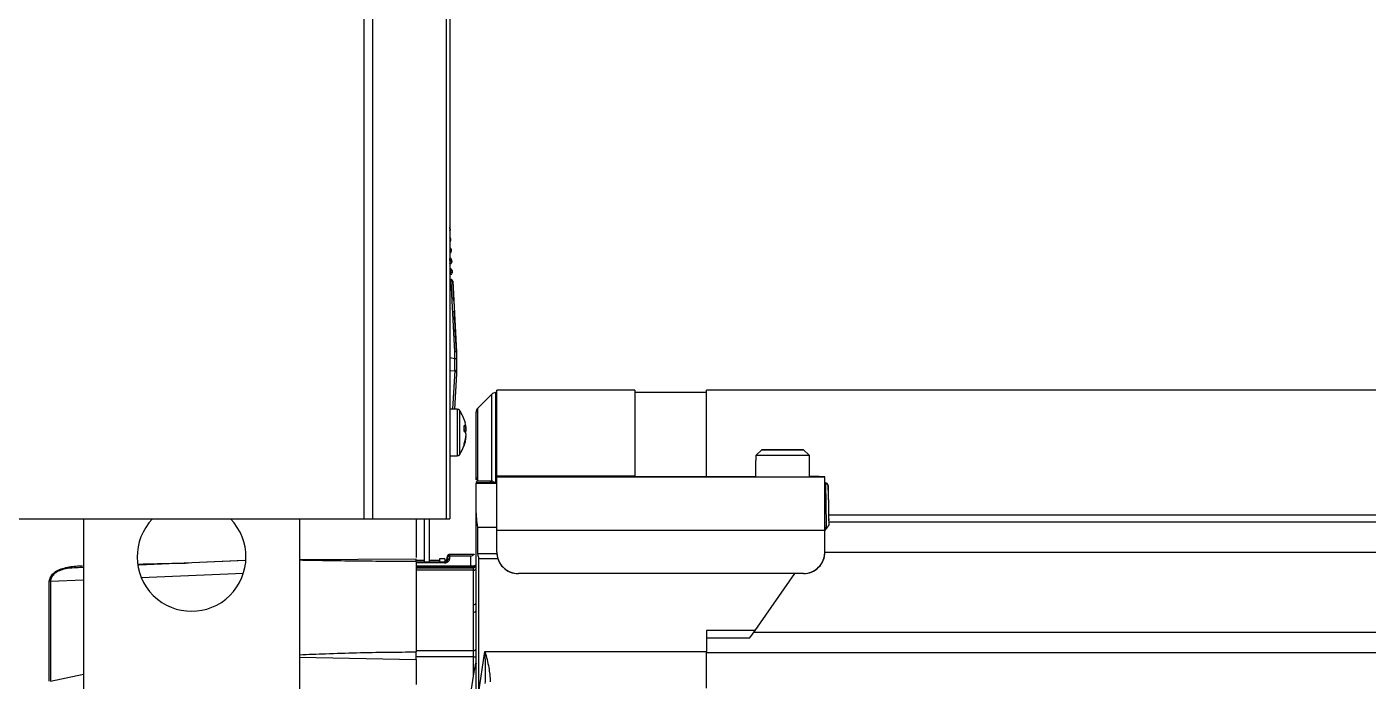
# Model space of a CAD drawing. Extents: x 7 to 135, y 3 to 97.
# Drawn here: x 13.74 to 21.51, y 43.59 to 47.37 of the extents above; entities that cross this region are included whole.
import ezdxf

# ---------------------------------------------------------------- set-up
doc = ezdxf.new("R2010")
doc.units = 0
doc.header["$MEASUREMENT"] = 0
doc.layers.add('OBJECT', color=7, linetype='CONTINUOUS')

msp = doc.modelspace()

# ---------------------------------------------------------------- linework, layer by layer
at = {"layer": 'OBJECT'}
for p, q in [((15.6948, 51.302), (15.6948, 44.527)), ((15.7443, 51.302), (15.7443, 44.527)), ((16.1717, 51.302), (16.1717, 44.527)), ((16.1922, 51.302), (16.1922, 44.527)), ((16.1928, 46.212), (16.1929, 46.2122)), ((16.1929, 46.2124), (16.1929, 46.2122)), ((16.1935, 46.2006), (16.1929, 46.2124)), ((16.1929, 46.2122), (16.1935, 46.2004)), ((16.1929, 46.2112), (16.1929, 46.2111)), ((16.1935, 46.1994), (16.1929, 46.2112)), ((16.1929, 46.2111), (16.1935, 46.1992)), ((16.1935, 46.2004), (16.1935, 46.2006)), ((16.1935, 46.2), (16.1935, 46.2006)), ((16.1935, 46.2002), (16.1935, 46.2004)), ((16.1935, 46.2004), (16.1935, 46.1999)), ((16.1935, 46.1999), (16.1935, 46.2)), ((16.1935, 46.1999), (16.1935, 46.1994)), ((16.1935, 46.1992), (16.1935, 46.1994)), ((16.1935, 46.1989), (16.1935, 46.1994)), ((16.1935, 46.1992), (16.1935, 46.1987)), ((16.1935, 46.1987), (16.1935, 46.1989)), ((16.1961, 46.1504), (16.1961, 46.1502)), ((16.1968, 46.1386), (16.1961, 46.1504)), ((16.1961, 46.1502), (16.1968, 46.1384)), ((16.1961, 46.15), (16.1961, 46.1502)), ((16.1961, 46.1492), (16.1961, 46.149)), ((16.1968, 46.1374), (16.1961, 46.1492)), ((16.1961, 46.149), (16.1968, 46.1373)), ((16.1967, 46.1383), (16.1968, 46.1384)), ((16.1968, 46.1384), (16.1968, 46.1386)), ((16.1968, 46.1381), (16.1968, 46.1386)), ((16.1968, 46.1384), (16.1968, 46.1379)), ((16.1968, 46.1379), (16.1968, 46.1381)), ((16.1968, 46.1379), (16.1968, 46.1374)), ((16.1968, 46.1373), (16.1968, 46.1374)), ((16.1968, 46.1369), (16.1968, 46.1374)), ((16.1968, 46.1373), (16.1968, 46.1367)), ((16.1968, 46.1367), (16.1968, 46.1369)), ((16.1994, 46.0883), (16.1994, 46.0882)), ((16.2, 46.0766), (16.1994, 46.0883)), ((16.1994, 46.0882), (16.2, 46.0765)), ((16.1994, 46.0872), (16.1994, 46.087)), ((16.2, 46.0754), (16.1994, 46.0872)), ((16.1994, 46.087), (16.2, 46.0753)), ((16.2, 46.0765), (16.2, 46.0766)), ((16.2001, 46.0761), (16.2, 46.0766)), ((16.2, 46.0763), (16.2, 46.0765)), ((16.2, 46.0765), (16.2001, 46.076)), ((16.2001, 46.076), (16.2, 46.0754)), ((16.2, 46.0753), (16.2, 46.0754)), ((16.2001, 46.0749), (16.2, 46.0754)), ((16.2, 46.0753), (16.2001, 46.0748)), ((16.2001, 46.076), (16.2001, 46.0761)), ((16.2001, 46.0748), (16.2001, 46.0749)), ((16.1928, 46.0358), (16.1922, 46.0358)), ((16.1922, 46.0357), (16.1928, 46.0357)), ((16.1928, 46.0346), (16.1922, 46.0346)), ((16.1922, 46.0344), (16.1928, 46.0344)), ((16.1932, 46.0256), (16.1922, 46.0257)), ((16.1922, 46.014), (16.1939, 46.014)), ((16.1934, 46.0028), (16.1922, 46.0028)), ((16.1961, 45.9738), (16.1922, 45.9738)), ((16.1922, 45.9737), (16.1961, 45.9736)), ((16.1928, 46.0357), (16.1928, 46.0358)), ((16.1928, 46.0344), (16.1928, 46.0346)), ((16.1939, 46.014), (16.1932, 46.0256)), ((16.1961, 45.9736), (16.1961, 45.9738)), ((16.2027, 46.0263), (16.2027, 46.0262)), ((16.2033, 46.0147), (16.2027, 46.0263)), ((16.2027, 46.0262), (16.2033, 46.0145)), ((16.2027, 46.0251), (16.2027, 46.025)), ((16.2033, 46.0135), (16.2027, 46.0251)), ((16.2027, 46.025), (16.2033, 46.0133)), ((16.2033, 46.0145), (16.2033, 46.0147)), ((16.2033, 46.0141), (16.2033, 46.0147)), ((16.2033, 46.0144), (16.2033, 46.0145)), ((16.2033, 46.0145), (16.2033, 46.014)), ((16.2033, 46.014), (16.2033, 46.0141)), ((16.2033, 46.014), (16.2033, 46.0135)), ((16.2033, 46.0133), (16.2033, 46.0135)), ((16.2033, 46.0129), (16.2033, 46.0135)), ((16.2033, 46.0133), (16.2033, 46.0128)), ((16.2033, 46.0128), (16.2033, 46.0129)), ((16.1961, 45.9725), (16.1922, 45.9726)), ((16.1922, 45.9724), (16.1961, 45.9724)), ((16.1965, 45.9636), (16.1922, 45.9636)), ((16.1922, 45.952), (16.1971, 45.952)), ((16.1967, 45.9408), (16.1922, 45.9408)), ((16.1994, 45.9118), (16.1922, 45.9118)), ((16.1922, 45.9117), (16.1994, 45.9116)), ((16.1994, 45.9105), (16.1922, 45.9106)), ((16.1922, 45.9104), (16.1994, 45.9104)), ((16.1998, 45.9016), (16.1922, 45.9016)), ((16.1961, 45.9724), (16.1961, 45.9725)), ((16.1971, 45.952), (16.1965, 45.9636)), ((16.1994, 45.9116), (16.1994, 45.9118)), ((16.1994, 45.9104), (16.1994, 45.9105)), ((16.2214, 45.493), (16.1998, 45.9016)), ((16.206, 45.9643), (16.206, 45.9642)), ((16.2066, 45.9527), (16.206, 45.9643)), ((16.206, 45.9642), (16.2066, 45.9526)), ((16.206, 45.9631), (16.206, 45.9629)), ((16.2066, 45.9515), (16.206, 45.9631)), ((16.206, 45.9629), (16.2066, 45.9513)), ((16.2065, 45.9524), (16.2066, 45.9526)), ((16.2066, 45.9526), (16.2066, 45.9527)), ((16.2066, 45.9522), (16.2066, 45.9527)), ((16.2066, 45.9526), (16.2066, 45.952)), ((16.2066, 45.952), (16.2066, 45.9522)), ((16.2066, 45.952), (16.2066, 45.9515)), ((16.2066, 45.9513), (16.2066, 45.9515)), ((16.2066, 45.9509), (16.2066, 45.9515)), ((16.2066, 45.9513), (16.2066, 45.9508)), ((16.2066, 45.9508), (16.2066, 45.9509)), ((16.2093, 45.9023), (16.2093, 45.9021)), ((16.2093, 45.9023), (16.2308, 45.4936)), ((16.2131, 45.8289), (16.2093, 45.9021)), ((16.2093, 45.901), (16.2093, 45.9009)), ((16.2131, 45.8278), (16.2093, 45.901)), ((16.2093, 45.9009), (16.2308, 45.492)), ((16.2131, 45.8288), (16.2131, 45.8289)), ((16.2152, 45.7888), (16.2152, 45.7878)), ((16.2184, 45.7274), (16.2184, 45.7282)), ((16.2184, 45.7282), (16.2184, 45.7277)), ((16.2184, 45.7271), (16.2184, 45.7277)), ((16.2255, 45.5945), (16.2254, 45.5945)), ((16.2308, 45.4934), (16.2255, 45.5945)), ((16.2308, 45.4922), (16.2255, 45.5933)), ((16.2211, 45.4535), (16.1922, 45.4597)), ((16.2211, 45.3858), (16.2211, 45.4535)), ((16.2214, 45.4534), (16.2214, 45.493)), ((16.2308, 45.4936), (16.2308, 45.4935)), ((16.2308, 45.4934), (16.2308, 45.4935)), ((16.2308, 45.4922), (16.2308, 45.4934)), ((16.2308, 45.4922), (16.2308, 45.492)), ((16.2308, 45.492), (16.2308, 45.492)), ((16.2308, 45.492), (16.2308, 45.4529)), ((16.2308, 45.4529), (16.2308, 45.3753)), ((16.1922, 45.3828), (16.2211, 45.3858)), ((16.2104, 45.162), (16.2225, 45.3856)), ((16.2308, 45.367), (16.2197, 45.162)), ((16.2308, 45.3753), (16.2308, 45.367)), ((16.4354, 45.2487), (16.353, 45.1662)), ((16.4354, 44.7472), (16.4354, 45.2487)), ((16.4642, 45.2575), (16.4566, 45.2575)), ((16.4566, 45.2575), (16.4566, 44.7396)), ((17.2642, 45.2712), (16.4642, 45.2712)), ((16.4642, 44.7758), (16.4642, 45.2712)), ((17.2642, 45.2712), (17.2642, 44.7758)), ((17.6782, 45.2575), (17.2642, 45.2575)), ((25.4828, 45.2708), (17.6782, 45.2708)), ((17.6782, 44.7682), (17.6782, 45.2708)), ((16.2356, 45.162), (16.1922, 45.162)), ((16.2356, 45.162), (16.2356, 44.8993)), ((16.2478, 45.1557), (16.2478, 44.9052)), ((16.3442, 44.7662), (16.3442, 45.145)), ((16.353, 45.1662), (16.353, 44.7472)), ((16.2754, 45.0488), (16.2877, 45.0503)), ((16.2877, 45.0384), (16.275, 45.0376)), ((16.2863, 45.0038), (16.2877, 45.0037)), ((16.1922, 44.892), (16.2356, 44.892)), ((16.2356, 44.8993), (16.2356, 44.892)), ((16.2478, 44.9052), (16.2478, 44.8982)), ((17.9661, 44.8953), (17.9979, 44.9263)), ((17.9661, 44.8955), (17.9661, 44.8953)), ((17.9661, 44.8638), (17.9661, 44.8953)), ((17.9979, 44.9265), (18.2406, 44.9265)), ((17.9979, 44.9263), (18.2406, 44.9263)), ((18.2406, 44.9263), (18.2724, 44.8953)), ((18.2724, 44.8953), (18.2724, 44.8955)), ((18.2724, 44.8953), (18.2724, 44.8638)), ((17.963, 44.8639), (17.963, 44.7701)), ((18.2755, 44.7701), (18.2755, 44.8639)), ((16.4142, 44.7356), (16.3442, 44.7359)), ((16.3442, 44.7333), (16.3442, 44.7359)), ((16.3442, 44.7333), (16.4642, 44.7333)), ((16.3442, 44.5588), (16.3442, 44.7333)), ((16.4566, 44.7396), (16.4566, 44.7355)), ((16.4566, 44.7396), (16.4642, 44.7396)), ((16.4642, 44.7355), (16.4566, 44.7355)), ((16.4642, 44.7716), (16.4642, 44.7758)), ((16.4642, 44.7758), (17.2642, 44.7758)), ((16.4642, 44.7693), (16.4642, 44.7716)), ((16.4642, 44.7716), (17.2642, 44.7716)), ((16.4642, 44.461), (16.4642, 44.7693)), ((16.4642, 44.7693), (18.3642, 44.7693)), ((17.2642, 44.7758), (17.2642, 44.7716)), ((17.2642, 44.7716), (17.2642, 44.7714)), ((17.3892, 44.7711), (17.963, 44.7711)), ((17.963, 44.7704), (17.4032, 44.7704)), ((17.4032, 44.7704), (17.4032, 44.7699)), ((17.4032, 44.7699), (17.9944, 44.7699)), ((18.3642, 44.7693), (18.3642, 44.7708)), ((18.3642, 44.461), (18.3642, 44.7693)), ((18.3642, 44.7352), (18.3675, 44.7352)), ((18.3642, 44.7333), (18.3675, 44.7333)), ((18.3675, 44.7333), (18.3675, 44.7352)), ((18.3825, 44.7205), (18.3825, 44.7186)), ((12.5896, 44.527), (15.6948, 44.527)), ((14.0722, 44.527), (14.0722, 40.7644)), ((15.3222, 44.527), (15.3222, 40.7644)), ((15.6948, 44.527), (15.7443, 44.527)), ((15.7443, 44.527), (16.1717, 44.527)), ((15.9972, 44.527), (15.9972, 44.3037)), ((16.0433, 44.527), (16.0433, 44.2752)), ((16.0733, 44.527), (16.0733, 44.2752)), ((16.1717, 44.527), (16.1922, 44.527)), ((16.3442, 43.5111), (16.3442, 44.5588)), ((18.3855, 44.5491), (25.6472, 44.5491)), ((18.3862, 44.51), (25.6472, 44.51)), ((18.3862, 44.5089), (25.6472, 44.5089)), ((16.3521, 44.4779), (16.4642, 44.4779)), ((16.4642, 44.461), (18.3642, 44.461)), ((16.4642, 44.3352), (16.4642, 44.461)), ((18.3642, 44.4779), (18.3717, 44.4779)), ((18.3642, 44.458), (18.3719, 44.4689)), ((18.3642, 44.3352), (18.3642, 44.461)), ((18.3719, 44.4689), (18.3717, 44.4779)), ((18.3865, 44.4898), (18.3865, 44.4902)), ((15.0115, 44.2855), (14.3859, 44.2589)), ((15.0053, 44.285), (14.3913, 44.2589)), ((15.9972, 44.2925), (15.3222, 44.2905)), ((16.0433, 44.2848), (15.9972, 44.2848)), ((15.9972, 44.2796), (15.9972, 43.7564)), ((16.1615, 44.2752), (15.9972, 44.2752)), ((16.1615, 44.2724), (15.9972, 44.2724)), ((16.1331, 44.2848), (16.0733, 44.2848)), ((16.1631, 44.2957), (16.1331, 44.2957)), ((16.1331, 44.2957), (16.1331, 44.2954)), ((16.1631, 44.2954), (16.1331, 44.2954)), ((16.1331, 44.2954), (16.1331, 44.2744)), ((16.1615, 44.2724), (16.1615, 44.2752)), ((16.1631, 44.2957), (16.1631, 44.2954)), ((16.1631, 44.2954), (16.1631, 44.2744)), ((16.1762, 44.2844), (16.176, 44.2938)), ((16.176, 44.2844), (16.1761, 44.2809)), ((16.1761, 44.2904), (16.1762, 44.2844)), ((16.1908, 44.3224), (16.1906, 44.3224)), ((16.1906, 44.3224), (16.1907, 44.313)), ((16.1906, 44.313), (16.1908, 44.313)), ((16.1908, 44.3224), (16.3292, 44.3224)), ((16.1908, 44.313), (16.1911, 44.2935)), ((16.1908, 44.313), (16.3142, 44.313)), ((16.3142, 44.2541), (16.3142, 44.313)), ((16.3292, 44.3179), (16.3292, 44.3224)), ((16.4647, 44.3238), (16.353, 44.3238)), ((16.3592, 44.2972), (16.3592, 43.5113)), ((16.3592, 44.2972), (16.47, 44.2972)), ((16.4642, 44.3346), (16.4642, 44.3352)), ((18.3642, 44.3352), (18.3642, 44.3346)), ((18.3642, 44.3335), (25.6472, 44.3335)), ((14.0722, 44.2454), (14.0353, 44.2438)), ((14.4056, 44.1877), (14.9972, 44.2117)), ((15.9972, 44.2541), (16.3142, 44.2541)), ((16.3228, 44.2484), (15.9972, 44.2484)), ((15.9972, 44.244), (16.3292, 44.244)), ((16.3292, 44.2301), (15.9972, 44.2301)), ((16.3292, 44.244), (16.3292, 44.248)), ((16.3292, 44.2301), (16.3292, 44.244)), ((16.3292, 44.03), (16.3292, 44.2301)), ((18.2392, 44.2102), (16.5892, 44.2102)), ((16.5892, 44.2102), (16.5892, 44.2096)), ((18.2392, 44.2096), (16.5892, 44.2096)), ((17.9597, 43.8803), (18.1904, 44.2096)), ((18.2392, 44.2096), (18.2392, 44.2102)), ((13.8807, 44.1664), (13.8736, 44.1659)), ((13.8807, 44.1664), (14.0722, 44.1742)), ((16.3292, 43.7645), (16.3292, 43.9869)), ((17.9597, 43.8803), (17.6782, 43.8803)), ((17.6782, 43.8803), (17.6782, 43.8373)), ((17.9297, 43.8373), (17.9598, 43.8804)), ((17.6782, 43.8373), (17.6782, 43.7586)), ((17.6782, 43.8373), (17.9297, 43.8373)), ((17.9533, 43.8711), (26.0222, 43.8711)), ((15.3222, 43.7268), (15.9972, 43.7119)), ((15.9972, 43.7645), (16.3292, 43.7645)), ((16.3292, 43.7273), (15.9972, 43.7273)), ((16.3292, 43.7273), (16.3292, 43.7645)), ((16.3292, 43.6158), (16.3292, 43.7273)), ((16.3592, 43.5113), (16.3958, 43.7586)), ((16.3958, 43.7586), (17.6782, 43.7586)), ((17.6782, 43.6492), (17.6782, 43.7586)), ((17.6782, 43.7527), (26.0222, 43.7527)), ((15.9972, 43.7119), (15.9972, 43.5681)), ((17.6782, 43.5463), (17.6782, 43.6492)), ((13.8807, 43.5872), (14.0722, 43.6276)), ((16.3136, 43.5161), (16.3292, 43.6158))]:
    msp.add_line(p, q, dxfattribs=at)
at = {"layer": 'OBJECT', "flags": 128}
for points in [[(16.1929, 46.2124), (16.1926, 46.2142), (16.1922, 46.2155)], [(16.1922, 46.2154), (16.1926, 46.2141), (16.1929, 46.2122)], [(16.1929, 46.2112), (16.1926, 46.2131), (16.1922, 46.2144)], [(16.1922, 46.2142), (16.1926, 46.2129), (16.1929, 46.2111)], [(16.1922, 46.2115), (16.1927, 46.2113), (16.1929, 46.2111)], [(16.1993, 46.088), (16.1993, 46.088), (16.1994, 46.0882)], [(16.2026, 46.026), (16.2026, 46.026), (16.2027, 46.0262)], [(16.2059, 45.9639), (16.2059, 45.964), (16.206, 45.9642)], [(16.2093, 45.9021), (16.2092, 45.9019), (16.2092, 45.9019)], [(16.2877, 45.0384), (16.2869, 45.0454), (16.2863, 45.0501)], [(17.9661, 44.864), (17.9647, 44.8639), (17.9637, 44.8639), (17.9632, 44.8639), (17.963, 44.8639), (17.9632, 44.8639), (17.9637, 44.8638), (17.9647, 44.8638), (17.9661, 44.8638)], [(18.2724, 44.8638), (18.2737, 44.8638), (18.2747, 44.8638), (18.2753, 44.8639), (18.2755, 44.8639), (18.2753, 44.8639), (18.2747, 44.8639), (18.2737, 44.8639), (18.2724, 44.864)], [(17.4032, 44.7704), (17.3669, 44.7704), (17.336, 44.7703), (17.3155, 44.7702), (17.3082, 44.7701), (17.3155, 44.77), (17.336, 44.77), (17.3669, 44.7699), (17.4032, 44.7699)], [(16.3292, 43.7645), (16.3321, 43.7647), (16.335, 43.7652), (16.3376, 43.7661), (16.3398, 43.7673), (16.3417, 43.7688), (16.3431, 43.7704), (16.3439, 43.7722), (16.3442, 43.7741)]]:
    msp.add_lwpolyline(points, dxfattribs=at)
at = {"layer": 'OBJECT'}
for centre, radius, start, end in [((16.1923, 46.198), 0.00178, 45.51052, 92.0677), ((16.1835, 46.1987), 0.01, 330.17812, 0.00365), ((16.1862, 46.1498), 0.01, 3.02707, 52.94924), ((16.1862, 46.1497), 0.01, 3.02809, 52.94822), ((16.1862, 46.1487), 0.01, 3.01913, 52.95719), ((16.1862, 46.1485), 0.01, 3.02015, 52.95616), ((16.1931, 46.1435), 0.00636, 61.14702, 98.07307), ((16.193, 46.1287), 0.0093, 66.31153, 95.20422), ((16.1868, 46.1367), 0.01, 302.69598, 0.00868), ((16.1894, 46.0866), 0.01, 3.03049, 75.03909), ((16.1894, 46.0878), 0.01, 3.01939, 74.04625), ((16.1894, 46.0877), 0.01, 3.02405, 74.03799), ((16.1894, 46.0865), 0.01, 3.02405, 74.03799), ((16.1945, 46.0751), 0.0129, 67.70075, 100.4689), ((16.1945, 46.058), 0.0182, 72.10816, 97.19053), ((16.1901, 46.0748), 0.01, 282.30659, 359.99802), ((16.1927, 46.0258), 0.01, 3.02651, 89.4995), ((16.1927, 46.0256), 0.01, 3.02651, 89.4995), ((16.1925, 46.0321), 0.00355, 36.73809, 85.14598), ((16.1927, 46.0246), 0.01, 3.02651, 89.4995), ((16.1521, 46.028), 0.0412, 356.70504, 8.97707), ((16.1927, 46.0244), 0.01, 3.02856, 89.49746), ((16.1965, 46.0053), 0.0206, 72.59444, 99.2212), ((16.1396, 46.0105), 0.0543, 351.84861, 3.69549), ((16.1933, 46.0128), 0.01, 270.50118, 359.99848), ((16.1972, 45.9937), 0.0206, 72.59274, 99.2229), ((16.196, 45.9638), 0.01, 3.018, 89.50108), ((16.196, 45.9636), 0.01, 3.02173, 89.5009), ((16.1958, 45.9701), 0.00357, 36.21529, 85.08906), ((16.196, 45.9625), 0.01, 3.01969, 89.50294), ((16.1554, 45.966), 0.0412, 356.70846, 8.97403), ((16.196, 45.9624), 0.01, 3.01456, 89.50807), ((16.1998, 45.9433), 0.0206, 72.58516, 99.22291), ((16.1429, 45.9485), 0.0543, 351.84496, 3.69315), ((16.1966, 45.9508), 0.01, 270.49919, 0.00047), ((16.2004, 45.9317), 0.0206, 72.59444, 99.2212), ((16.1993, 45.9018), 0.01, 3.02173, 89.5009), ((16.1993, 45.9016), 0.01, 3.01456, 89.50807), ((16.199, 45.9081), 0.00358, 35.68649, 85.07215), ((16.1993, 45.9005), 0.01, 3.01969, 89.50294), ((16.1587, 45.9039), 0.0412, 356.69601, 8.97848), ((16.1993, 45.9004), 0.01, 3.02173, 89.5009), ((16.2031, 45.8812), 0.0206, 72.59274, 99.2229), ((16.4566, 45.2275), 0.03, 90, 135), ((16.2356, 45.147), 0.015, 35.6682, 90), ((16.0684, 45.027), 0.2208, 14.38961, 35.6682), ((16.3742, 45.145), 0.03, 135, 180), ((16.2547, 45.04), 0.0345, 17.46263, 54.27957), ((16.0341, 45.0518), 0.2413, 356.15281, 3.84719), ((16.0921, 45.0331), 0.1963, 5.02924, 14.38103), ((16.0684, 45.027), 0.2208, 324.3318, 345.61039), ((16.2455, 45.0028), 0.044, 16.95542, 48.19426), ((16.0843, 45.0336), 0.2042, 338.99634, 354.9416), ((16.0925, 45.0208), 0.1959, 338.58843, 354.97946), ((16.2537, 45.0475), 0.0352, 324.34205, 344.96674), ((16.2356, 44.907), 0.015, 270, 324.3318), ((16.2468, 44.9549), 0.0286, 348.79888, 11.20112), ((18.1192, 76.6235), 31.7286, 269.72345, 270.27655), ((18.1192, 17.0453), 27.8815, 89.75062, 90.24938), ((18.1192, 72.8378), 27.9117, 269.75089, 270.24911), ((16.3303, 44.7636), 0.028, 299.79558, 324.18392), ((16.4137, 44.7616), 0.026, 271.04387, 326.50227), ((17.3579, 57.3143), 12.5432, 269.57199, 270.14297), ((18.1192, 68.2356), 23.466, 269.61849, 270.38151), ((18.2865, 34.8285), 9.9426, 89.55226, 90.0637), ((18.3675, 44.7202), 0.015, 0.99896, 90.00254), ((18.3675, 44.7183), 0.015, 0.99845, 90.00191), ((14.6972, 44.307), 0.315, 135.70021, 44.29979), ((18.3854, 43.6964), 0.7817, 90.52461, 91.0047), ((16.19, 44.2796), 0.0139, 85.24836, 174.76152), ((16.5892, 44.3352), 0.125, 180.00325, 270.00294), ((16.5892, 44.3346), 0.125, 180.00311, 270.00321), ((18.2392, 44.3352), 0.125, 269.99706, 359.99675), ((18.2392, 44.3346), 0.125, 269.99679, 359.99689), ((16.3222, 44.2592), 0.0109, 273.20874, 327.75765), ((16.3292, 44.263), 0.015, 269.99355, 359.99412), ((16.3292, 44.259), 0.015, 269.99355, 359.99412), ((16.3308, 44.2436), 0.0136, 263.523, 351.55795), ((16.3311, 44.0433), 0.0134, 262.05792, 348.80178), ((16.3311, 44.0002), 0.0134, 261.75312, 348.16683), ((16.333, 43.9779), 0.2507, 269.14239, 272.57172)]:
    msp.add_arc(centre, radius, start, end, dxfattribs=at)
for centre, major_axis, ratio, start_param, end_param in [((16.2127, 45.8364), (-0.0025, 0.0476), 0.000064, 3.142799, 4.554325), ((16.2127, 45.8354), (-0.0025, 0.0477), 0.000064, 1.731272, 3.142798), ((16.2255, 45.5933), (-0.0071, 0.1349), 0.000066, 4.721241, 6.284441), ((16.2255, 45.5925), (-0.0071, 0.1349), 0.000066, 0.001256, 1.564456), ((16.2208, 45.535), (-0.0005, 0.0816), 0.122419, 3.114225, 3.140405), ((16.2208, 45.4918), (0.01, 0.00026), 0.11918, 0.00321, 1.515293), ((16.2208, 45.4529), (0.01, 0), 0.059909, 0, 1.518436), ((16.2208, 45.3485), (0.0006, 0.0374), 0.267183, 6.175097, 6.315699), ((18.3718, 44.4733), (-0.0043, 0.26), 0.000041, 0.002487, 1.553018), ((18.3828, 44.7051), (-0.0003, 0.0154), 0.000043, 3.706324, 6.285672), ((18.3868, 44.4736), (-0.0043, 0.245), 0.000043, 0.002487, 1.504414), ((18.4383, 41.5331), (-0.0653, 3.7397), 0.000043, 0.564731, 0.646547), ((16.3592, 49.1705), (0, 5.3332), 0.002813, 2.646396, 2.711134), ((18.3719, 44.4689), (0.0146, 0.0209), 0.000839, 4.711545, 5.16347)]:
    msp.add_ellipse(centre, major_axis=major_axis, ratio=ratio, start_param=start_param, end_param=end_param, dxfattribs=at)
for points, knots in [([(16.2308, 45.3753), (16.2308, 45.3768), (16.2308, 45.3794), (16.2296, 45.3819), (16.2275, 45.3835), (16.2249, 45.3846), (16.2232, 45.3853), (16.2225, 45.3856)], [0, 0, 0, 0, 0.281495, 0.477151, 0.672462, 0.878465, 1, 1, 1, 1]), ([(16.3442, 44.7662), (16.3444, 44.7635), (16.3448, 44.7572), (16.35, 44.7508), (16.353, 44.7472)], [0, 0, 0, 0, 0.430843, 1, 1, 1, 1]), ([(16.3442, 44.7528), (16.3442, 44.7572), (16.3442, 44.7617), (16.3442, 44.7661), (16.3442, 44.7662)], [0, 0, 0, 0, 0.9845269, 1, 1, 1, 1]), ([(16.353, 44.7472), (16.3615, 44.7472), (16.3883, 44.7472), (16.4163, 44.7472), (16.4354, 44.7472)], [0, 0, 0, 0, 0.317174, 1, 1, 1, 1]), ([(16.4566, 44.7355), (16.453, 44.7355), (16.4449, 44.7355), (16.4319, 44.7355), (16.4216, 44.7355), (16.4163, 44.7355), (16.4142, 44.7356)], [0, 0, 0, 0, 0.189165, 0.420533, 0.774852, 1, 1, 1, 1]), ([(16.4354, 44.7472), (16.4365, 44.7464), (16.4389, 44.7444), (16.4437, 44.7419), (16.4497, 44.7402), (16.454, 44.7397), (16.4559, 44.7397), (16.4566, 44.7396)], [0, 0, 0, 0, 0.26616, 0.648889, 0.856832, 0.941656, 1, 1, 1, 1]), ([(16.3442, 44.5588), (16.3449, 44.5492), (16.3467, 44.5229), (16.35, 44.4954), (16.3521, 44.4779)], [0, 0, 0, 0, 0.364091, 1, 1, 1, 1]), ([(18.3865, 44.4898), (18.3864, 44.4897), (18.3862, 44.4894), (18.3848, 44.4873), (18.3822, 44.4836), (18.3797, 44.48), (18.3783, 44.478)], [0, 0, 0, 0, 0.176637, 0.351698, 0.634341, 1, 1, 1, 1]), ([(14.3898, 44.2652), (14.4637, 44.267), (14.5602, 44.2693), (14.6567, 44.271), (14.6793, 44.2714)], [0, 0, 0, 0, 0.7655794, 1, 1, 1, 1]), ([(15.9972, 44.2796), (15.9423, 44.2797), (15.8274, 44.28), (15.6528, 44.2818), (15.4827, 44.2841), (15.3726, 44.2859), (15.3222, 44.2867)], [0, 0, 0, 0, 0.24402, 0.510283, 0.775991, 1, 1, 1, 1]), ([(15.9972, 44.2796), (15.9972, 44.2833), (15.9972, 44.2907), (15.9972, 44.2934), (15.9972, 44.2927), (15.9972, 44.2925)], [0, 0, 0, 0, 0.425022, 0.850045, 1, 1, 1, 1]), ([(16.1761, 44.281), (16.1761, 44.281), (16.1761, 44.2811), (16.1761, 44.2804), (16.1734, 44.2781), (16.1697, 44.2764), (16.1656, 44.2753), (16.1628, 44.2752), (16.1614, 44.2752)], [0, 0, 0, 0, 0.011913, 0.362573, 0.583174, 0.7463, 0.881237, 1, 1, 1, 1]), ([(16.1615, 44.2724), (16.1624, 44.2724), (16.1666, 44.2725), (16.1738, 44.2739), (16.1828, 44.2781), (16.1898, 44.2849), (16.1907, 44.2906), (16.1911, 44.2935)], [0, 0, 0, 0, 0.052632, 0.240124, 0.426918, 0.706347, 1, 1, 1, 1]), ([(16.176, 44.2902), (16.176, 44.2902), (16.1761, 44.2903), (16.1745, 44.2883), (16.171, 44.2864), (16.1669, 44.2852), (16.1636, 44.2847), (16.1618, 44.2848), (16.1615, 44.2848)], [0, 0, 0, 0, 0.256807, 0.511034, 0.693499, 0.839255, 0.967249, 1, 1, 1, 1]), ([(16.1761, 44.2904), (16.1761, 44.29), (16.1761, 44.2872), (16.1757, 44.283), (16.1739, 44.2796), (16.1733, 44.2783)], [0, 0, 0, 0, 0.09326, 0.672135, 1, 1, 1, 1]), ([(16.176, 44.2938), (16.176, 44.2938), (16.176, 44.2991), (16.1769, 44.3073), (16.181, 44.3162), (16.1847, 44.3203), (16.1878, 44.3221), (16.1897, 44.3223), (16.1906, 44.3224)], [0, 0, 0, 0, 0.0044457, 0.4707013, 0.7198323, 0.8503425, 0.9330295, 1, 1, 1, 1]), ([(16.1906, 44.313), (16.1897, 44.3129), (16.1878, 44.3127), (16.1847, 44.3109), (16.181, 44.3069), (16.1769, 44.2979), (16.176, 44.2897), (16.176, 44.2844), (16.176, 44.2844)], [0, 0, 0, 0, 0.066971, 0.149656, 0.28017, 0.529299, 0.99555, 1, 1, 1, 1]), ([(16.3142, 44.313), (16.3172, 44.3133), (16.3226, 44.3138), (16.3272, 44.3166), (16.3292, 44.3179)], [0, 0, 0, 0, 0.553546, 1, 1, 1, 1]), ([(16.3344, 44.3231), (16.3335, 44.3219), (16.3319, 44.32), (16.33, 44.3185), (16.3292, 44.3179)], [0, 0, 0, 0, 0.624739, 1, 1, 1, 1]), ([(16.353, 44.3238), (16.355, 44.3152), (16.357, 44.3063), (16.3592, 44.2974), (16.3592, 44.2972)], [0, 0, 0, 0, 0.976649, 1, 1, 1, 1]), ([(13.8736, 44.1659), (13.875, 44.174), (13.8777, 44.1903), (13.8963, 44.2124), (13.9239, 44.2306), (13.9709, 44.2471), (14.0208, 44.2539), (14.0568, 44.2554), (14.0664, 44.2558)], [0, 0, 0, 0, 0.148538, 0.297331, 0.44268, 0.594707, 0.891269, 1, 1, 1, 1]), ([(14.0677, 44.2454), (14.0672, 44.2454), (14.05, 44.2447), (14.0165, 44.2431), (13.9701, 44.2388), (13.9372, 44.2294), (13.9171, 44.2194), (13.9048, 44.2108), (13.8943, 44.2006), (13.8863, 44.1893), (13.8814, 44.1775), (13.8809, 44.1698), (13.8807, 44.1664)], [0, 0, 0, 0, 0.0064586, 0.2079052, 0.4023176, 0.5517245, 0.6196204, 0.701525, 0.7675473, 0.8508447, 0.9353981, 1, 1, 1, 1]), ([(16.3314, 44.2534), (16.3285, 44.253), (16.3252, 44.2524), (16.3206, 44.2528), (16.3184, 44.2531), (16.3165, 44.2535), (16.3154, 44.2538), (16.3149, 44.2539), (16.3146, 44.254), (16.3145, 44.254), (16.3144, 44.2541), (16.3143, 44.2541), (16.3142, 44.2541)], [0, 0, 0, 0, 0.525299, 0.614046, 0.794896, 0.889601, 0.94037, 0.967759, 0.98256, 0.987907, 0.989048, 1, 1, 1, 1]), ([(16.3228, 44.2484), (16.3214, 44.2487), (16.3197, 44.2491), (16.3174, 44.2509), (16.3163, 44.2518), (16.3153, 44.2528), (16.3148, 44.2534), (16.3145, 44.2537), (16.3144, 44.2539), (16.3143, 44.2539), (16.3143, 44.254), (16.3143, 44.2541), (16.3142, 44.2541)], [0, 0, 0, 0, 0.526699, 0.614019, 0.795117, 0.889813, 0.940525, 0.967867, 0.982639, 0.987915, 0.98906, 1, 1, 1, 1]), ([(16.3292, 44.248), (16.3288, 44.2481), (16.3282, 44.2482), (16.3248, 44.2483), (16.3231, 44.2484), (16.3228, 44.2484)], [0, 0, 0, 0, 0.6520012, 0.9227367, 1, 1, 1, 1]), ([(16.3442, 44.263), (16.3441, 44.2622), (16.3437, 44.2599), (16.3403, 44.2568), (16.3351, 44.2545), (16.3321, 44.2536), (16.3314, 44.2534)], [0, 0, 0, 0, 0.223032, 0.632161, 0.914556, 1, 1, 1, 1]), ([(13.8736, 43.5868), (13.8736, 43.6923), (13.8735, 43.9033), (13.8736, 44.0783), (13.8736, 44.1659)], [0, 0, 0, 0, 0.500003, 1, 1, 1, 1]), ([(13.8807, 44.1664), (13.8807, 44.0789), (13.8808, 43.9039), (13.8807, 43.6928), (13.8807, 43.5872)], [0, 0, 0, 0, 0.499779, 1, 1, 1, 1]), ([(16.3292, 43.9869), (16.3293, 43.9947), (16.3294, 44.0092), (16.3293, 44.0234), (16.3292, 44.03)], [0, 0, 0, 0, 0.5404175, 1, 1, 1, 1]), ([(15.3222, 43.7404), (15.3725, 43.7424), (15.4827, 43.7468), (15.6527, 43.752), (15.8274, 43.7557), (15.9423, 43.7562), (15.9972, 43.7564)], [0, 0, 0, 0, 0.22394, 0.489698, 0.755953, 1, 1, 1, 1]), ([(15.9972, 43.7119), (15.9972, 43.7187), (15.9972, 43.7322), (15.9972, 43.7473), (15.9972, 43.7545), (15.9972, 43.7564)], [0, 0, 0, 0, 0.425019, 0.850042, 1, 1, 1, 1]), ([(16.3958, 43.7586), (16.3959, 43.7583), (16.4037, 43.7276), (16.4205, 43.6673), (16.4247, 43.6113), (16.4267, 43.584)], [0, 0, 0, 0, 0.004206, 0.514098, 1, 1, 1, 1]), ([(16.3977, 43.5739), (16.3988, 43.6032), (16.4011, 43.6636), (16.3973, 43.7261), (16.3958, 43.7583), (16.3958, 43.7586)], [0, 0, 0, 0, 0.4827776, 0.9956786, 1, 1, 1, 1]), ([(16.3292, 43.6158), (16.3317, 43.6311), (16.3351, 43.6518), (16.3396, 43.675), (16.3416, 43.6842), (16.3427, 43.6886), (16.3433, 43.6905), (16.3437, 43.6911), (16.3439, 43.6913), (16.3441, 43.6911), (16.3442, 43.6904), (16.3442, 43.6897), (16.3442, 43.6892)], [0, 0, 0, 0, 0.555378, 0.755679, 0.855923, 0.906159, 0.931392, 0.942809, 0.954332, 0.964423, 0.978318, 1, 1, 1, 1])]:
    msp.add_open_spline(points, degree=3, knots=knots, dxfattribs=at)

doc.saveas('drawing.dxf')
